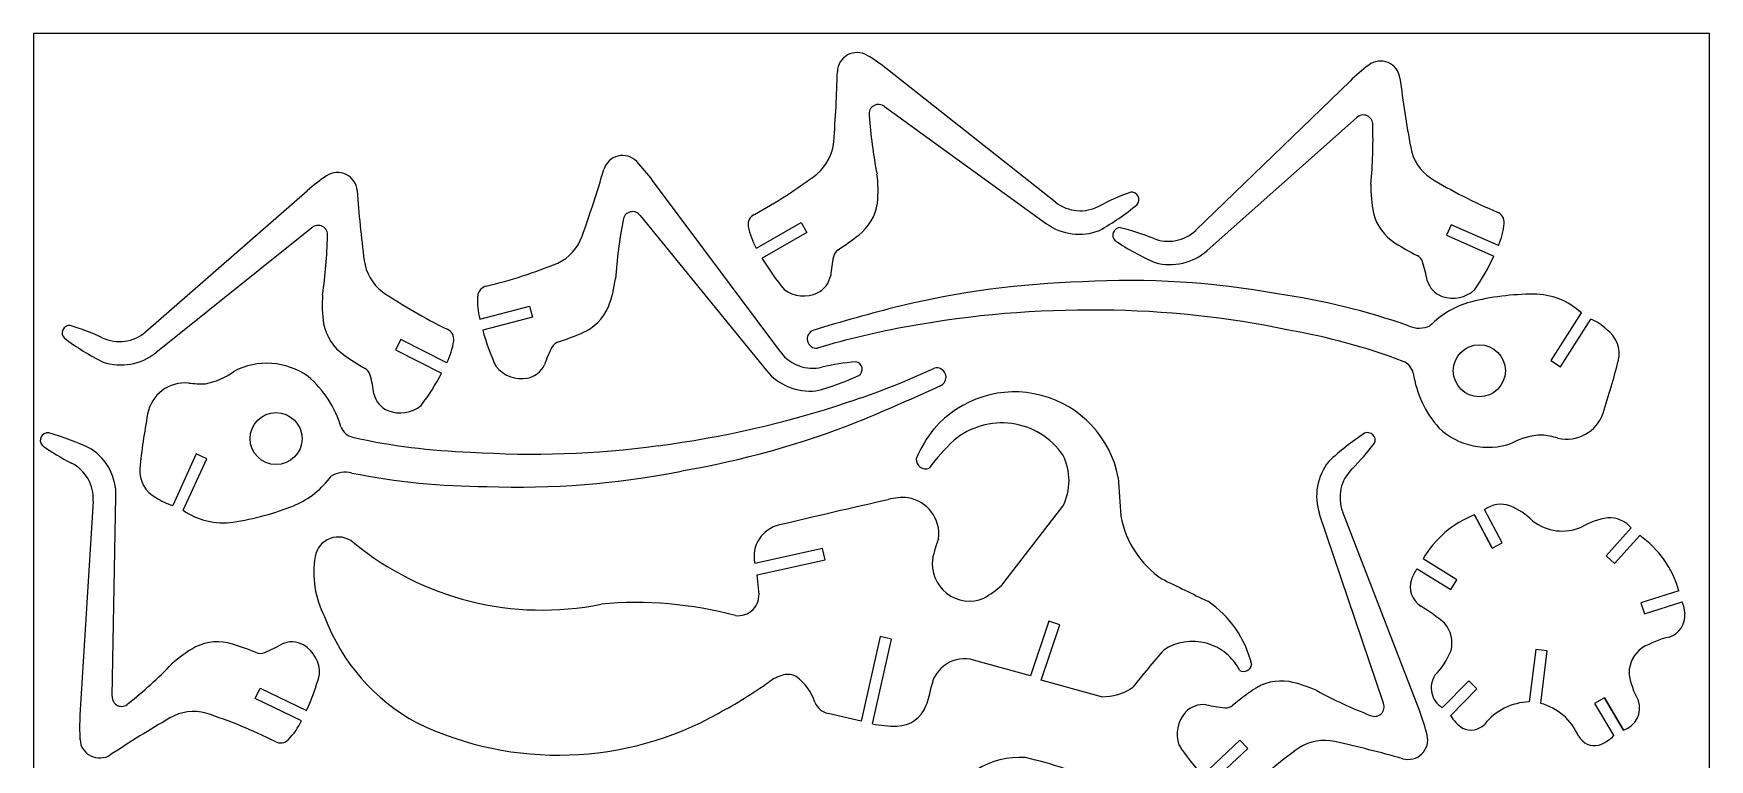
# Model space of a CAD drawing. Extents: x 28 to 327, y 49 to 373.
# Drawn here: x 27.8 to 327.4, y 243 to 372.9 of the extents above; entities that cross this region are included whole.
import ezdxf

# ---------------------------------------------------------------- set-up
doc = ezdxf.new("R2010")
doc.units = 0
doc.header["$LTSCALE"] = 90
doc.header["$MEASUREMENT"] = 0
doc.layers.add('OBJ02', color=2, linetype='CONTINUOUS')

msp = doc.modelspace()

# ---------------------------------------------------------------- linework, layer by layer
at = {"layer": 'OBJ02'}
for p, q in [((327.41, 372.88), (27.77, 372.88)), ((27.77, 372.88), (27.77, 48.82)), ((327.41, 48.82), (327.41, 372.88)), ((210.51, 342.69), (180.42, 366.46)), ((235.6, 337.7), (263.14, 364.37)), ((179.92, 359.8), (208.89, 338.86)), ((264.31, 357.8), (237.6, 334.06)), ((47.8, 319.51), (76.68, 344.74)), ((161.36, 315.86), (138.46, 346.61)), ((136.25, 340.31), (158.81, 312.59)), ((157, 334.5), (165.01, 339.05)), ((165.01, 339.05), (166.02, 337.26)), ((281.23, 338.65), (280.41, 336.78)), ((289.66, 334.94), (281.23, 338.65)), ((77.51, 338.11), (49.61, 315.78)), ((166.02, 337.26), (158.01, 332.72)), ((280.41, 336.78), (288.84, 333.06)), ((107.56, 321.81), (116.47, 324.12)), ((116.47, 324.12), (116.99, 322.14)), ((116.99, 322.14), (108.07, 319.82)), ((304.49, 322.9), (299.03, 314.37)), ((300.75, 313.26), (306.22, 321.79)), ((93.42, 318.12), (92.5, 316.29)), ((101.65, 313.98), (93.42, 318.12)), ((92.5, 316.29), (100.73, 312.15)), ((299.03, 314.37), (300.75, 313.26)), ((56.87, 297.68), (52.66, 288.47)), ((54.52, 287.61), (58.74, 296.83)), ((58.74, 296.83), (56.87, 297.68)), ((38.44, 289.24), (36.07, 250.97)), ((41.83, 254.36), (42.51, 290.09)), ((200.87, 274.2), (211.81, 288.31)), ((290.34, 281.78), (287.21, 287.72)), ((290.34, 281.78), (287.21, 287.72)), ((269.11, 253.07), (257.69, 286.93)), ((261.82, 287.35), (275.62, 251.57)), ((288.53, 280.82), (285.39, 286.77)), ((285.39, 286.77), (288.53, 280.82)), ((288.53, 280.82), (290.34, 281.78)), ((308.91, 279.46), (313.41, 284.46)), ((313.41, 284.46), (308.91, 279.46)), ((310.44, 278.09), (314.94, 283.08)), ((310.44, 278.09), (314.94, 283.08)), ((168.83, 280.76), (156.73, 278.08)), ((157.16, 276.07), (169.3, 278.76)), ((169.3, 278.76), (168.83, 280.76)), ((282.23, 275.16), (276.21, 278.89)), ((308.91, 279.46), (310.44, 278.09)), ((157.44, 273.07), (157.16, 276.07)), ((275.13, 277.15), (281.15, 273.42)), ((281.15, 273.42), (282.23, 275.16)), ((321.91, 273.19), (315.15, 271.05)), ((315.15, 271.05), (315.77, 269.1)), ((315.77, 269.1), (322.53, 271.24)), ((209.28, 267.74), (206.04, 257.96)), ((207.95, 257.21), (211.23, 267.1)), ((211.23, 267.1), (209.28, 267.74)), ((179.16, 265.03), (175.75, 249.88)), ((177.74, 249.42), (181.16, 264.56)), ((181.16, 264.56), (179.16, 265.03)), ((206.04, 257.96), (195.82, 260.81)), ((296.36, 262.72), (295.19, 253.33)), ((298.4, 262.46), (296.36, 262.72)), ((297.23, 253.07), (298.4, 262.46)), ((67.38, 253.94), (68.27, 255.79)), ((67.38, 253.94), (68.27, 255.79)), ((68.27, 255.79), (76.57, 251.8)), ((218.7, 254.26), (207.95, 257.21)), ((284.37, 257.09), (279.65, 252.3)), ((284.37, 257.09), (279.65, 252.3)), ((281.11, 250.86), (285.83, 255.65)), ((285.83, 255.65), (284.37, 257.09)), ((75.68, 249.95), (67.38, 253.94)), ((308.65, 254.06), (306.88, 253.03)), ((306.88, 253.03), (310.28, 247.23)), ((308.65, 254.06), (312.05, 248.26)), ((312.05, 248.26), (308.65, 254.06)), ((175.75, 249.88), (169.83, 251.26)), ((243.47, 246.47), (236.75, 240.16)), ((244.87, 244.97), (243.47, 246.47)), ((238.16, 238.67), (244.87, 244.97))]:
    msp.add_line(p, q, dxfattribs=at)
for centre in [(286.26, 312.55), (71.13, 300.42)]:
    msp.add_circle(centre, 4.65, dxfattribs=at)
for centre, radius, start, end in [((174.99, 365.97), 3.5, 58.7754, 178.5555), ((158.35, 338.52), 35.61, 51.6861, 58.7754), ((-58.12, 371.85), 229.68, 355.4252, 358.5555), ((287.92, 338.8), 35.61, 126.9996, 134.0889), ((268.6, 364.44), 3.5, 7.2195, 126.9996), ((499.93, 393.74), 229.68, 187.2195, 190.3498), ((178.84, 358.5), 1.69, 50.0857, 189.9763), ((261.68, 364.2), 84.72, 184.0595, 191.1971), ((265.52, 356.62), 1.69, 355.7987, 135.6893), ((182.53, 353.95), 84.72, 354.5779, 1.7155), ((133.08, 347.55), 3.5, 43.7757, 163.5558), ((162.45, 354.2), 8.41, 310.0268, 355.4252), ((282.26, 353.99), 8.41, 190.3498, 235.7482), ((82.13, 344.52), 3.5, 4.2672, 124.0472), ((-90.56, 413.56), 229.68, 340.4255, 343.5558), ((109.9, 325.34), 35.61, 36.6864, 43.7757), ((112.55, 420.99), 91.77, 298.7138, 307.0653), ((154.97, 344.73), 23.79, 354.6916, 7.2781), ((100.1, 317.92), 35.61, 124.0472, 131.1365), ((314.66, 361.87), 229.68, 184.2672, 187.3974), ((290.66, 345.32), 23.79, 178.4969, 191.0834), ((325.19, 425.46), 91.77, 238.7097, 247.0612), ((169.75, 343.91), 9.01, 308.0744, 351.185), ((214.91, 348.32), 7.15, 231.9899, 298.2689), ((238.85, 302.9), 44.19, 109.7316, 117.7209), ((197.17, 375.62), 43.47, 299.1596, 309.9106), ((224.07, 343.17), 1.34, 317.8049, 96.0517), ((216.36, 323.4), 84.72, 169.0598, 176.1974), ((134.86, 339.33), 1.69, 35.086, 174.9766), ((157.49, 338.74), 1.96, 115.7524, 190.9687), ((214.73, 346.95), 9.98, 234.1448, 291.2653), ((276.03, 343.02), 9.01, 194.59, 237.7006), ((288.75, 339.1), 1.96, 354.8063, 70.0226), ((278.2, 340.06), 12.56, 335.9231, 354.8063), ((78.66, 336.87), 1.69, 352.8464, 132.7369), ((-4.37, 338.48), 84.72, 351.6255, 358.7631), ((117.92, 339.42), 8.41, 295.0271, 340.4255), ((167.89, 340.75), 12.56, 190.9687, 209.8519), ((142.42, 379.16), 53.61, 303.0293, 307.8402), ((222.06, 336.81), 1.34, 89.7233, 227.9701), ((245.56, 371.8), 43.47, 235.8644, 246.6154), ((211.41, 295.26), 44.19, 68.054, 76.0434), ((230.66, 342.86), 7.15, 247.5061, 313.7851), ((193.32, 353.47), 40.96, 210.4386, 220.0567), ((195.24, 327.71), 25.02, 167.8907, 175.7009), ((172.74, 332.52), 2.01, 122.9362, 167.5254), ((230.97, 341.52), 9.98, 254.5097, 311.6302), ((299.67, 380.83), 53.61, 237.9348, 242.7457), ((274.21, 331.39), 2.01, 18.2496, 62.8388), ((251.62, 350.15), 40.96, 325.7183, 335.3364), ((95.23, 333.38), 8.41, 187.3974, 232.7959), ((87.01, 416.85), 91.77, 283.7141, 292.0656), ((252.3, 324.33), 25.02, 10.0741, 17.8843), ((141.79, 402.55), 91.77, 235.7573, 244.1088), ((109.13, 325.77), 1.96, 100.7527, 175.969), ((108.24, 332.22), 23.79, 339.6919, 352.2784), ((165.48, 331.76), 5.82, 232.9953, 294.9518), ((165.99, 330.41), 4.38, 296.2967, 349.1829), ((220.11, 167.75), 160.79, 91.7083, 103.4744), ((223.58, 178.5), 150.2, 79.7991, 93.1543), ((281.13, 329.96), 4.38, 196.5921, 249.4783), ((281.51, 331.35), 5.82, 250.8232, 312.7797), ((103.17, 324.3), 23.79, 175.5445, 188.131), ((119.7, 325.03), 12.56, 175.969, 194.8522), ((122.31, 327.6), 9.01, 293.0747, 336.1853), ((282.6, -63.89), 400.68, 104.4471, 106.7559), ((232.52, 203.52), 124.07, 70.6154, 81.8161), ((288.7, 309.69), 15.67, 104.9124, 136.0263), ((295.96, 280.49), 45.76, 90.006, 104.2877), ((296.02, 313.85), 12.4, 46.8512, 90.2639), ((34.23, 319.33), 1.34, 86.7709, 225.0177), ((21.45, 278.38), 44.19, 65.1017, 73.091), ((88.45, 322.75), 9.01, 191.6377, 234.7483), ((216.61, 142.97), 180.44, 89.3091, 100.3555), ((218.02, 158.34), 165.05, 78.0478, 89.7322), ((302.53, 313.22), 9.33, 46.1806, 66.7085), ((59.5, 353.06), 43.47, 232.912, 243.6631), ((43.13, 324.92), 7.15, 244.5538, 310.8328), ((90.46, 319.68), 12.56, 332.9707, 351.854), ((100.95, 318.18), 1.96, 351.854, 67.0703), ((147.55, 330.73), 40.96, 195.4389, 205.057), ((122.25, 315.82), 2.01, 107.9364, 152.5257), ((105.04, 368.71), 53.61, 288.0296, 292.8405), ((167.76, 318.25), 1.66, 113.6298, 275.9031), ((208.45, 182.42), 140.16, 99.9731, 106.8064), ((233.14, 209.72), 111.73, 69.2865, 80.1772), ((275.54, 325), 4.82, 247.505, 293.054), ((305.91, 315.59), 5.35, 347.8839, 54.7465), ((43.37, 323.57), 9.98, 251.5574, 308.6779), ((114.01, 359.29), 53.61, 234.9824, 239.7933), ((142.73, 305.35), 25.02, 152.891, 160.7012), ((167.07, 320.16), 7.15, 216.9902, 283.2692), ((56.36, 322.18), 12.14, 280.078, 306.4903), ((69.5, 301.18), 12.71, 54.637, 117.7684), ((86.03, 311.23), 2.01, 15.2973, 59.8865), ((63.79, 305.31), 25.02, 7.1217, 14.9319), ((64.44, 331.13), 40.96, 322.7659, 332.3841), ((115.03, 316.96), 5.82, 217.9956, 279.9521), ((115.18, 315.52), 4.38, 281.297, 334.1832), ((166.55, 318.89), 9.98, 219.1451, 276.2656), ((157, 351.12), 43.47, 284.1599, 294.9109), ((178.44, 270.1), 44.19, 94.7319, 102.7212), ((129.89, 440.18), 140.16, 288.0429, 294.8761), ((174.59, 312.82), 1.34, 302.8052, 81.052), ((189.25, 311.41), 1.66, 301.6996, 103.9728), ((271.55, 311.46), 2.98, 12.6317, 68.2321), ((293.25, 314.93), 19, 188.53, 221.498), ((186.65, 345.46), 128.28, 341.6142, 346.0161), ((54.88, 303.55), 6.84, 84.5336, 169.5529), ((57.72, 328.19), 17.97, 262.9948, 272.4335), ((64.53, 297.08), 19, 16.5998, 49.5677), ((21.9, 673.65), 400.68, 292.5169, 294.8257), ((203.14, 289.87), 18.91, 10.9849, 139.4881), ((92.87, 309.44), 4.38, 193.6397, 246.5259), ((93.32, 310.82), 5.82, 247.8709, 309.8274), ((116.27, 478.1), 180.44, 277.3788, 288.4253), ((174.36, 281.81), 128.28, 169.6839, 174.0859), ((116.29, 453.08), 160.79, 279.7781, 291.5441), ((200.88, 289.93), 13.29, 34.6918, 129.9787), ((301.9, 307.17), 6.84, 256.4639, 341.4831), ((30.31, 300.11), 1.34, 82.5741, 220.8209), ((19, 259.5), 43.47, 63.9288, 74.6799), ((85.53, 303.56), 2.98, 200.7015, 256.3019), ((109.28, 409.69), 111.73, 257.3563, 268.2469), ((205.18, 288.88), 21.12, 141.0459, 158.0437), ((217.2, 273.44), 36.46, 132.9677, 143.5274), ((289.33, 264.85), 43.47, 122.8568, 133.6079), ((266.3, 300.16), 1.34, 336.7158, 114.9626), ((287.76, 311.57), 12.71, 226.5673, 289.6986), ((297.82, 288.93), 12.14, 92.0082, 118.4205), ((295.63, 283.17), 17.97, 74.9251, 84.3637), ((54.96, 335.21), 44.19, 234.5009, 242.4902), ((32.53, 290.28), 9.98, 358.914, 56.0345), ((117.04, 462.69), 165.05, 266.1175, 277.802), ((187.27, 296.67), 1.68, 176.3483, 291.346), ((202.7, 292.9), 10.2, 333.2491, 26.7556), ((232.22, 326.2), 44.19, 315.0465, 323.0358), ((31.31, 289.65), 7.15, 356.7591, 63.0381), ((52.1, 294.65), 5.35, 175.9537, 242.8162), ((68.3, 302.91), 15.67, 292.9822, 324.0961), ((83.48, 289.59), 4.82, 75.5747, 121.1237), ((109.03, 415.92), 124.07, 258.6852, 269.8859), ((114.37, 441.94), 150.2, 267.8689, 281.224), ((267.15, 290.12), 9.98, 141.5022, 198.6227), ((268.5, 289.89), 7.15, 134.4986, 200.7776), ((419.9, 303.49), 198.45, 182.8923, 184.8975), ((55.11, 297.47), 9.33, 234.2504, 254.7783), ((57.01, 330.8), 45.76, 278.0758, 292.3574), ((826.75, -2535.16), 2897.62, 102.88532, 103.2799), ((183.17, 280.77), 9.11, 84.0323, 106.5529), ((183.11, 283.39), 6.51, 352.1751, 81.0678), ((290.13, 283.69), 4.98, 71.382, 125.962), ((286.81, 276.57), 12.82, 45.2798, 67.459), ((61.64, 297.76), 12.4, 234.921, 278.3337), ((162.39, 279.32), 5.8, 102.4247, 192.4105), ((239.21, 289.67), 17.32, 190.381, 235.9241), ((291.84, 269.95), 18.01, 110.9804, 150.2503), ((301.11, 292.53), 8.65, 232.3868, 293.4018), ((310.83, 274.16), 12.18, 97.6525, 121.0683), ((309.59, 281.27), 4.98, 39.8266, 94.4067), ((82.26, 278.63), 4.19, 50.5357, 170.4646), ((118.72, 322.92), 53.17, 230.5357, 281.4253), ((217.67, 272.27), 29.92, 159.9954, 166.9852), ((304.56, 268.37), 18.01, 15.5384, 54.8083), ((95.08, 276.48), 17.2, 170.4646, 207.2698), ((195.12, 278.02), 6.67, 171.4587, 292.6694), ((282.6, 272), 9.08, 145.4591, 159.3281), ((153.75, 272.47), 3.73, 262.1806, 9.2572), ((188.55, 287.67), 18.25, 300.0464, 312.4673), ((1053.57, 1951.82), 1868.08, 243.82413, 244.10382), ((278.04, 273.94), 4.13, 162.0851, 237.2221), ((135.63, 203.27), 67.83, 74.9425, 95.3938), ((227.18, 255.65), 18.88, 13.2488, 56.1283), ((256.63, 239.36), 36.54, 50.1531, 58.34), ((315.84, 268.52), 7.22, 4.669, 22.1211), ((113.27, 280.99), 35.69, 200.3078, 241.7104), ((275.72, 263.78), 5.65, 347.0059, 40.1341), ((318.91, 268.84), 4.13, 288.5666, 3.7035), ((60.68, 255.06), 9.01, 72.8436, 115.9542), ((73.92, 259.67), 4.38, 61.0659, 113.9521), ((235, 254.71), 9.43, 26.5725, 123.2227), ((324.52, 246.96), 18.47, 103.4236, 119.6606), ((68.44, 242.45), 23.79, 119.4609, 132.0473), ((47.31, 212.51), 53.61, 67.7986, 72.6094), ((68.33, 264.01), 2.01, 247.7054, 292.2946), ((59.46, 285.24), 25.02, 292.66, 300.4701), ((73.1, 258.48), 5.82, 357.7645, 59.721), ((194.2, 255.01), 6.02, 74.3948, 170.2914), ((331.45, 172.61), 135.73, 138.4727, 142.1125), ((268.02, 268), 14.3, 316.0761, 337.3972), ((318.67, 258.42), 5.65, 125.6546, 178.7828), ((-8.41, 319.01), 84.72, 308.8288, 315.9664), ((39.39, 268.97), 40.96, 335.2078, 344.826), ((165.13, 248.15), 10.55, 107.9636, 123.7342), ((162.52, 254.44), 3.79, 64.9593, 99.6362), ((158.73, 250.5), 9.13, 17.5125, 53.8312), ((244.08, 260.3), 1.51, 244.9895, 347.6723), ((281.77, 255.83), 4.12, 146.8812, 238.9554), ((325.79, 260.13), 12.87, 187.0838, 210.7876), ((110.69, 325.06), 83.69, 298.2262, 305.4896), ((169.7, 259.21), 18.83, 339.8459, 350.2914), ((218.81, 264), 9.75, 269.373, 304.4789), ((276.49, 211.52), 53.61, 124.9273, 129.7381), ((250.92, 248.06), 9.01, 81.5825, 124.6931), ((247.33, 233.69), 23.79, 65.4894, 78.0758), ((297.53, 329.85), 84.72, 241.5703, 248.7079), ((43.52, 254.21), 1.69, 174.8549, 314.7455), ((170.63, 254.65), 3.48, 203.7282, 256.857), ((182.06, 254.67), 5.67, 270.6018, 339.8459), ((236.91, 248.47), 4.38, 83.5846, 136.4708), ((243, 277.2), 25.02, 257.0666, 264.8767), ((240.93, 254.28), 2.01, 265.2421, 309.8313), ((267.54, 252.42), 1.69, 242.7912, 22.6818), ((295.47, 242.8), 10.53, 91.5339, 141.9843), ((294.51, 243.09), 10.34, 23.3133, 74.7905), ((310.71, 252.27), 4.22, 288.42, 17.5379), ((71.61, 248.77), 35.61, 176.4553, 183.5447), ((167.68, 51.94), 229.68, 120.1945, 123.3247), ((56.39, 243.2), 8.41, 74.796, 120.1945), ((29.99, 164.12), 91.77, 63.483, 71.8346), ((64.33, 255.34), 12.56, 315.7379, 334.6211), ((121.62, 302.15), 58.35, 244.3406, 299.4059), ((181.9, 269.69), 20.7, 258.4158, 270.6018), ((238.04, 247.58), 5.82, 137.8157, 199.7722), ((242.39, 238.77), 35.61, 13.992, 21.0814), ((287.37, 254.71), 7.35, 211.5577, 235.9665), ((284.74, 251.75), 3.46, 244.5802, 314.6657), ((39.57, 246.79), 3.5, 183.5447, 303.3247), ((71.92, 247.94), 1.96, 240.5216, 315.7379), ((258.59, 238.04), 8.41, 77.3422, 122.7407), ((210.1, 22.14), 229.68, 74.212, 77.3422), ((273.54, 246.53), 3.5, 254.212, 13.992), ((306.9, 248.8), 3.3, 209.2054, 283.0738), ((304.64, 253.31), 8.29, 291.2294, 312.8237), ((204.07, 229.15), 14.25, 85.6635, 159.1892), ((189.18, 173.7), 71.46, 65.6083, 77.0909), ((267.03, 267.74), 40.96, 212.7107, 222.3289), ((307.59, 170.59), 91.77, 125.7021, 134.0537)]:
    msp.add_arc(centre, radius, start, end, dxfattribs=at)

doc.saveas('drawing.dxf')
